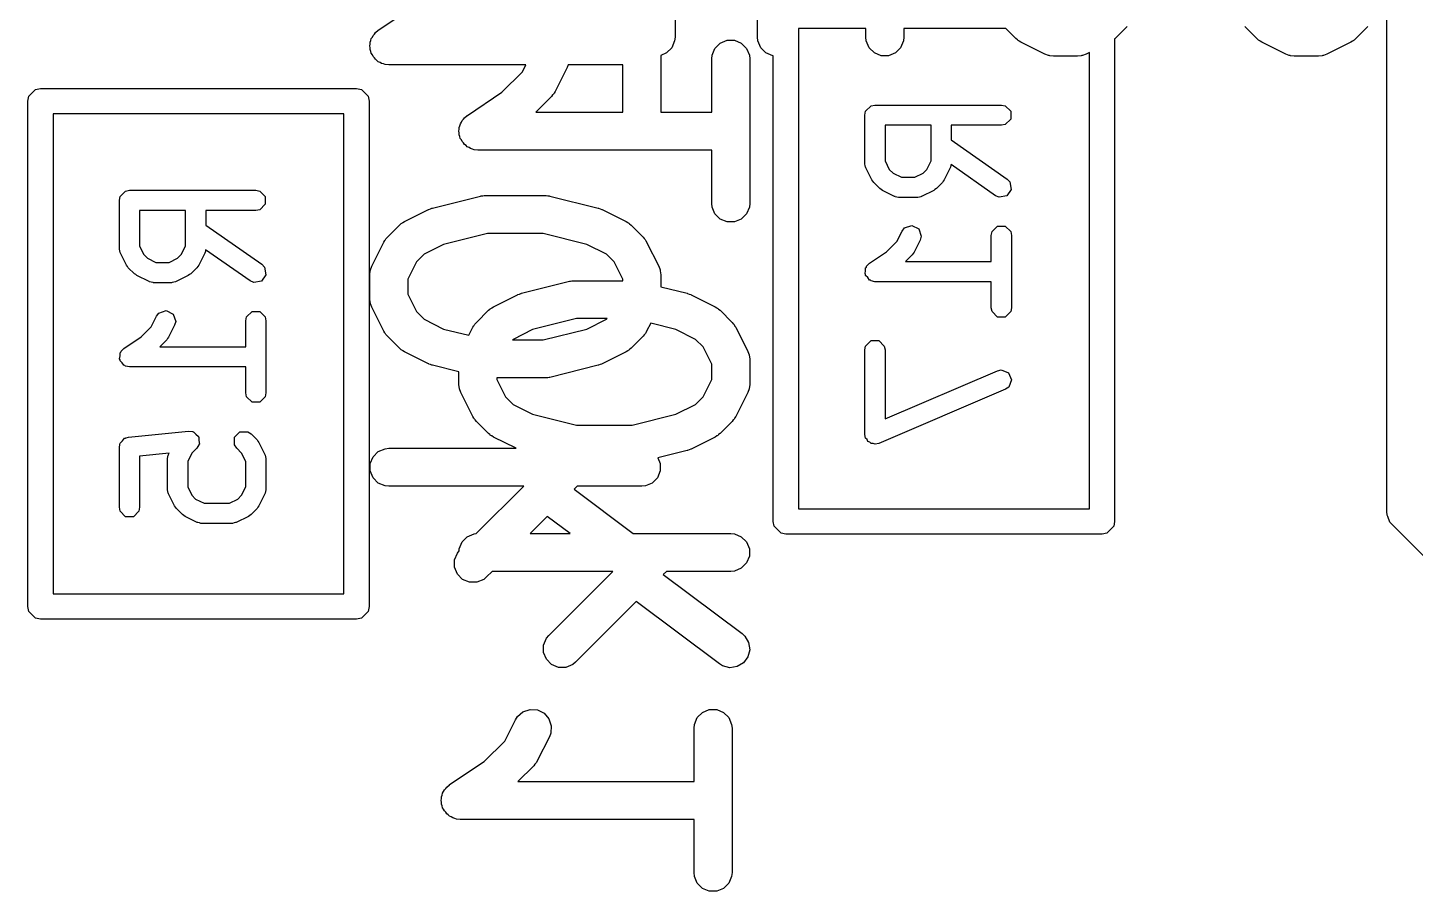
# Model space of a CAD drawing. Header units: inches. Extents: x -2.1 to 1.75, y 0.25 to 2.74.
# Drawn here: x -0.2126 to 0.0034, y 0.9455 to 1.08 of the extents above; entities that cross this region are included whole.
import ezdxf

# ---------------------------------------------------------------- set-up
doc = ezdxf.new("R2010")
doc.units = ezdxf.units.IN
doc.header["$MEASUREMENT"] = 0
doc.layers.add('BLACK', color=250, linetype='CONTINUOUS')

msp = doc.modelspace()

# ---------------------------------------------------------------- linework, layer by layer
at = {"layer": 'BLACK', "linetype": 'CONTINUOUS'}
for p, q in [((-0.11187, 1.11792), (-0.11187, 1.07855)), ((-0.09903, 1.07855), (-0.09903, 1.09917)), ((-0.15806, 1.07964), (-0.15268, 1.08323)), ((-0.00106, 1.00469), (-0.00106, 1.08343)), ((-0.04149, 1.08021), (-0.04337, 1.07834)), ((-0.0213, 1.07834), (-0.02317, 1.08021)), ((-0.004, 1.08021), (-0.00587, 1.07834)), ((-0.15932, 1.07776), (-0.15921, 1.07803)), ((-0.15921, 1.07803), (-0.15915, 1.07832)), ((-0.15915, 1.07832), (-0.15899, 1.07856)), ((-0.15899, 1.07856), (-0.15888, 1.07882)), ((-0.15888, 1.07882), (-0.15867, 1.07903)), ((-0.15867, 1.07903), (-0.15851, 1.07927)), ((-0.15851, 1.07927), (-0.15807, 1.07964)), ((-0.15807, 1.07964), (-0.15806, 1.07964)), ((-0.15806, 1.07964), (-0.15806, 1.07964)), ((-0.15806, 1.07964), (-0.15806, 1.07964)), ((-0.11193, 1.07797), (-0.11237, 1.07691)), ((-0.11187, 1.07855), (-0.11193, 1.07797)), ((-0.10484, 1.07762), (-0.10377, 1.07806)), ((-0.10377, 1.07806), (-0.10262, 1.07806)), ((-0.10262, 1.07806), (-0.10156, 1.07762)), ((-0.09897, 1.07797), (-0.09903, 1.07855)), ((-0.09853, 1.07691), (-0.09897, 1.07797)), ((-0.08215, 1.0799), (-0.09264, 1.0799)), ((-0.09264, 1.0799), (-0.09264, 1.0051)), ((-0.08215, 1.07855), (-0.08215, 1.0799)), ((-0.0821, 1.07797), (-0.08215, 1.07855)), ((-0.08166, 1.07691), (-0.0821, 1.07797)), ((-0.07631, 1.07797), (-0.07675, 1.07691)), ((-0.07625, 1.07855), (-0.07631, 1.07797)), ((-0.07625, 1.0799), (-0.07625, 1.07855)), ((-0.06036, 1.0799), (-0.07625, 1.0799)), ((-0.05879, 1.07834), (-0.06036, 1.0799)), ((-0.05857, 1.07815), (-0.05879, 1.07834)), ((-0.05851, 1.07809), (-0.05857, 1.07815)), ((-0.05843, 1.07804), (-0.05851, 1.07809)), ((-0.05834, 1.07797), (-0.05843, 1.07804)), ((-0.05827, 1.07794), (-0.05834, 1.07797)), ((-0.05802, 1.07778), (-0.05827, 1.07794)), ((-0.04337, 1.07834), (-0.04343, 1.07829)), ((-0.04343, 1.07829), (-0.04343, 1.00313)), ((-0.02107, 1.07815), (-0.0213, 1.07834)), ((-0.02102, 1.07809), (-0.02107, 1.07815)), ((-0.02093, 1.07804), (-0.02102, 1.07809)), ((-0.02085, 1.07797), (-0.02093, 1.07804)), ((-0.02078, 1.07794), (-0.02085, 1.07797)), ((-0.02053, 1.07778), (-0.02078, 1.07794)), ((-0.00639, 1.07794), (-0.00664, 1.07778)), ((-0.00632, 1.07797), (-0.00639, 1.07794)), ((-0.00624, 1.07804), (-0.00632, 1.07797)), ((-0.00615, 1.07809), (-0.00624, 1.07804)), ((-0.0061, 1.07815), (-0.00615, 1.07809)), ((-0.00587, 1.07834), (-0.0061, 1.07815)), ((-0.15938, 1.07719), (-0.15932, 1.07747)), ((-0.15932, 1.0769), (-0.15938, 1.07719)), ((-0.15932, 1.07747), (-0.15932, 1.07776)), ((-0.15932, 1.07661), (-0.15932, 1.0769)), ((-0.15921, 1.07634), (-0.15932, 1.07661)), ((-0.15915, 1.07606), (-0.15921, 1.07634)), ((-0.15899, 1.07581), (-0.15915, 1.07606)), ((-0.15888, 1.07554), (-0.15899, 1.07581)), ((-0.11318, 1.0761), (-0.1141, 1.07571)), ((-0.1141, 1.07571), (-0.1141, 1.06687)), ((-0.11237, 1.07691), (-0.11318, 1.0761)), ((-0.10615, 1.07516), (-0.10609, 1.07574)), ((-0.10609, 1.07574), (-0.10565, 1.0768)), ((-0.10565, 1.0768), (-0.10484, 1.07762)), ((-0.10156, 1.07762), (-0.10074, 1.0768)), ((-0.10074, 1.0768), (-0.1003, 1.07574)), ((-0.1003, 1.07574), (-0.10024, 1.07516)), ((-0.09771, 1.0761), (-0.09853, 1.07691)), ((-0.09665, 1.07565), (-0.09771, 1.0761)), ((-0.08084, 1.0761), (-0.08166, 1.07691)), ((-0.07978, 1.07565), (-0.08084, 1.0761)), ((-0.07756, 1.0761), (-0.07863, 1.07565)), ((-0.07675, 1.07691), (-0.07756, 1.0761)), ((-0.05428, 1.07591), (-0.05802, 1.07778)), ((-0.05373, 1.0757), (-0.05428, 1.07591)), ((-0.05363, 1.0757), (-0.05373, 1.0757)), ((-0.04843, 1.0757), (-0.04853, 1.0757)), ((-0.04788, 1.07591), (-0.04843, 1.0757)), ((-0.04736, 1.07617), (-0.04788, 1.07591)), ((-0.04736, 1.0051), (-0.04736, 1.07617)), ((-0.01678, 1.07591), (-0.02053, 1.07778)), ((-0.01624, 1.0757), (-0.01678, 1.07591)), ((-0.01613, 1.0757), (-0.01624, 1.0757)), ((-0.01093, 1.0757), (-0.01104, 1.0757)), ((-0.01039, 1.07591), (-0.01093, 1.0757)), ((-0.00664, 1.07778), (-0.01039, 1.07591)), ((-0.15868, 1.07534), (-0.15888, 1.07554)), ((-0.15851, 1.0751), (-0.15868, 1.07534)), ((-0.15827, 1.07493), (-0.15851, 1.0751)), ((-0.15806, 1.07473), (-0.15827, 1.07493)), ((-0.1578, 1.07462), (-0.15806, 1.07473)), ((-0.15756, 1.07446), (-0.1578, 1.07462)), ((-0.15727, 1.0744), (-0.15756, 1.07446)), ((-0.157, 1.07429), (-0.15727, 1.0744)), ((-0.15643, 1.07423), (-0.157, 1.07429)), ((-0.15642, 1.07423), (-0.15643, 1.07423)), ((-0.15643, 1.07423), (-0.15643, 1.07423)), ((-0.15643, 1.07423), (-0.15643, 1.07423)), ((-0.13509, 1.07423), (-0.15642, 1.07423)), ((-0.13562, 1.07316), (-0.13509, 1.07423)), ((-0.12868, 1.07384), (-0.13055, 1.07009)), ((-0.12853, 1.07423), (-0.12868, 1.07384)), ((-0.12001, 1.07423), (-0.12853, 1.07423)), ((-0.12001, 1.06687), (-0.12001, 1.07423)), ((-0.10615, 1.06687), (-0.10615, 1.07516)), ((-0.10024, 1.07516), (-0.10024, 1.05267)), ((-0.09657, 1.07565), (-0.09665, 1.07565)), ((-0.09657, 1.00313), (-0.09657, 1.07565)), ((-0.07863, 1.07565), (-0.07978, 1.07565)), ((-0.05353, 1.07565), (-0.05363, 1.0757)), ((-0.05295, 1.0756), (-0.05353, 1.07565)), ((-0.04921, 1.0756), (-0.05295, 1.0756)), ((-0.04863, 1.07565), (-0.04921, 1.0756)), ((-0.04853, 1.0757), (-0.04863, 1.07565)), ((-0.01604, 1.07565), (-0.01613, 1.0757)), ((-0.01546, 1.0756), (-0.01604, 1.07565)), ((-0.01171, 1.0756), (-0.01546, 1.0756)), ((-0.01113, 1.07565), (-0.01171, 1.0756)), ((-0.01104, 1.0757), (-0.01113, 1.07565)), ((-0.13882, 1.06996), (-0.13562, 1.07316)), ((-0.21264, 1.0686), (-0.21249, 1.06936)), ((-0.21249, 1.06936), (-0.21142, 1.07042)), ((-0.21142, 1.07042), (-0.21067, 1.07057)), ((-0.21067, 1.07057), (-0.16146, 1.07057)), ((-0.16146, 1.07057), (-0.1607, 1.07042)), ((-0.1607, 1.07042), (-0.15964, 1.06936)), ((-0.15964, 1.06936), (-0.15949, 1.0686)), ((-0.1442, 1.06637), (-0.13882, 1.06996)), ((-0.1311, 1.06933), (-0.13356, 1.06687)), ((-0.13092, 1.06955), (-0.1311, 1.06933)), ((-0.13086, 1.0696), (-0.13092, 1.06955)), ((-0.1308, 1.06969), (-0.13086, 1.0696)), ((-0.13074, 1.06977), (-0.1308, 1.06969)), ((-0.13071, 1.06985), (-0.13074, 1.06977)), ((-0.13055, 1.07009), (-0.13071, 1.06985)), ((-0.21264, 0.98986), (-0.21264, 1.0686)), ((-0.15949, 1.0686), (-0.15949, 0.98986)), ((-0.0822, 1.06701), (-0.08134, 1.06786)), ((-0.08134, 1.06786), (-0.08074, 1.06798)), ((-0.08074, 1.06798), (-0.06106, 1.06798)), ((-0.06106, 1.06798), (-0.06045, 1.06786)), ((-0.06045, 1.06786), (-0.0596, 1.06701)), ((-0.2087, 1.06663), (-0.2087, 0.99183)), ((-0.16343, 1.06663), (-0.2087, 1.06663)), ((-0.16343, 0.99183), (-0.16343, 1.06663)), ((-0.14535, 1.06476), (-0.14529, 1.06505)), ((-0.14529, 1.06505), (-0.14513, 1.06529)), ((-0.14513, 1.06529), (-0.14502, 1.06556)), ((-0.14502, 1.06556), (-0.14481, 1.06576)), ((-0.14481, 1.06576), (-0.14465, 1.06601)), ((-0.14465, 1.06601), (-0.14421, 1.06637)), ((-0.14421, 1.06637), (-0.14421, 1.06637)), ((-0.14421, 1.06637), (-0.14421, 1.06637)), ((-0.14421, 1.06637), (-0.1442, 1.06637)), ((-0.13356, 1.06687), (-0.12001, 1.06687)), ((-0.1141, 1.06687), (-0.10615, 1.06687)), ((-0.08232, 1.0664), (-0.0822, 1.06701)), ((-0.08232, 1.0589), (-0.08232, 1.0664)), ((-0.06045, 1.06495), (-0.06106, 1.06483)), ((-0.0596, 1.0658), (-0.06045, 1.06495)), ((-0.0596, 1.06701), (-0.0596, 1.0658)), ((-0.14552, 1.06392), (-0.14546, 1.0642)), ((-0.14546, 1.06363), (-0.14552, 1.06392)), ((-0.14546, 1.06449), (-0.14535, 1.06476)), ((-0.14546, 1.0642), (-0.14546, 1.06449)), ((-0.14546, 1.06334), (-0.14546, 1.06363)), ((-0.14535, 1.06307), (-0.14546, 1.06334)), ((-0.1453, 1.06279), (-0.14535, 1.06307)), ((-0.14513, 1.06255), (-0.1453, 1.06279)), ((-0.07201, 1.06483), (-0.07917, 1.06483)), ((-0.07917, 1.06483), (-0.07917, 1.05928)), ((-0.07201, 1.05928), (-0.07201, 1.06483)), ((-0.06106, 1.06483), (-0.06886, 1.06483)), ((-0.06886, 1.06483), (-0.06886, 1.06254)), ((-0.14502, 1.06228), (-0.14513, 1.06255)), ((-0.14482, 1.06207), (-0.14502, 1.06228)), ((-0.14466, 1.06183), (-0.14482, 1.06207)), ((-0.14441, 1.06167), (-0.14466, 1.06183)), ((-0.14421, 1.06146), (-0.14441, 1.06167)), ((-0.14394, 1.06135), (-0.14421, 1.06146)), ((-0.1437, 1.06119), (-0.14394, 1.06135)), ((-0.14341, 1.06113), (-0.1437, 1.06119)), ((-0.14314, 1.06102), (-0.14341, 1.06113)), ((-0.14257, 1.06096), (-0.14314, 1.06102)), ((-0.10615, 1.06096), (-0.14257, 1.06096)), ((-0.14257, 1.06096), (-0.14257, 1.06096)), ((-0.14257, 1.06096), (-0.14257, 1.06096)), ((-0.14257, 1.06096), (-0.14257, 1.06096)), ((-0.10615, 1.05267), (-0.10615, 1.06096)), ((-0.06886, 1.06254), (-0.06015, 1.05644)), ((-0.0823, 1.05883), (-0.08232, 1.0589)), ((-0.08231, 1.05879), (-0.0823, 1.05883)), ((-0.08225, 1.05855), (-0.08231, 1.05879)), ((-0.0822, 1.0583), (-0.08225, 1.05855)), ((-0.07917, 1.05928), (-0.07851, 1.05796)), ((-0.07266, 1.05796), (-0.07201, 1.05928)), ((-0.06893, 1.05855), (-0.06898, 1.0583)), ((-0.06888, 1.05871), (-0.06893, 1.05855)), ((-0.06196, 1.05386), (-0.06888, 1.05871)), ((-0.08217, 1.05828), (-0.0822, 1.0583)), ((-0.08215, 1.0582), (-0.08217, 1.05828)), ((-0.08121, 1.05633), (-0.08215, 1.0582)), ((-0.08106, 1.05613), (-0.08121, 1.05633)), ((-0.07851, 1.05796), (-0.07793, 1.05739)), ((-0.07793, 1.05739), (-0.07662, 1.05673)), ((-0.07662, 1.05673), (-0.07455, 1.05673)), ((-0.07455, 1.05673), (-0.07324, 1.05739)), ((-0.07324, 1.05739), (-0.07266, 1.05796)), ((-0.06996, 1.05633), (-0.07011, 1.05613)), ((-0.06902, 1.0582), (-0.06996, 1.05633)), ((-0.069, 1.05828), (-0.06902, 1.0582)), ((-0.06898, 1.0583), (-0.069, 1.05828)), ((-0.06015, 1.05644), (-0.05973, 1.056)), ((-0.19826, 1.05374), (-0.19741, 1.05459)), ((-0.19741, 1.05459), (-0.19681, 1.05471)), ((-0.19681, 1.05471), (-0.17712, 1.05471)), ((-0.17712, 1.05471), (-0.17652, 1.05459)), ((-0.17652, 1.05459), (-0.17567, 1.05374)), ((-0.08092, 1.05592), (-0.08106, 1.05613)), ((-0.07998, 1.05498), (-0.08092, 1.05592)), ((-0.07977, 1.05484), (-0.07998, 1.05498)), ((-0.07957, 1.05468), (-0.07977, 1.05484)), ((-0.0777, 1.05375), (-0.07957, 1.05468)), ((-0.0716, 1.05468), (-0.07348, 1.05375)), ((-0.0714, 1.05484), (-0.0716, 1.05468)), ((-0.07119, 1.05498), (-0.0714, 1.05484)), ((-0.07025, 1.05592), (-0.07119, 1.05498)), ((-0.07011, 1.05613), (-0.07025, 1.05592)), ((-0.05952, 1.05481), (-0.06021, 1.05383)), ((-0.05973, 1.056), (-0.05952, 1.05481)), ((-0.19838, 1.05314), (-0.19826, 1.05374)), ((-0.19838, 1.04564), (-0.19838, 1.05314)), ((-0.17567, 1.05253), (-0.17652, 1.05168)), ((-0.17567, 1.05374), (-0.17567, 1.05253)), ((-0.14964, 1.05193), (-0.14214, 1.0538)), ((-0.14214, 1.0538), (-0.14204, 1.05382)), ((-0.14204, 1.05382), (-0.142, 1.05383)), ((-0.142, 1.05383), (-0.14179, 1.05385)), ((-0.14179, 1.05385), (-0.14157, 1.05389)), ((-0.14157, 1.05389), (-0.14153, 1.05388)), ((-0.14153, 1.05388), (-0.14143, 1.05389)), ((-0.14143, 1.05389), (-0.13205, 1.05389)), ((-0.13205, 1.05389), (-0.13195, 1.05388)), ((-0.13195, 1.05388), (-0.13191, 1.05389)), ((-0.13191, 1.05389), (-0.13169, 1.05385)), ((-0.13169, 1.05385), (-0.13148, 1.05383)), ((-0.13148, 1.05383), (-0.13144, 1.05382)), ((-0.13144, 1.05382), (-0.13134, 1.0538)), ((-0.13134, 1.0538), (-0.12384, 1.05193)), ((-0.10609, 1.05209), (-0.10615, 1.05267)), ((-0.10565, 1.05103), (-0.10609, 1.05209)), ((-0.1003, 1.05209), (-0.10074, 1.05103)), ((-0.10024, 1.05267), (-0.1003, 1.05209)), ((-0.07762, 1.05373), (-0.0777, 1.05375)), ((-0.0776, 1.0537), (-0.07762, 1.05373)), ((-0.07735, 1.05365), (-0.0776, 1.0537)), ((-0.0771, 1.05358), (-0.07735, 1.05365)), ((-0.07707, 1.0536), (-0.0771, 1.05358)), ((-0.07699, 1.05358), (-0.07707, 1.0536)), ((-0.07418, 1.05358), (-0.07699, 1.05358)), ((-0.0741, 1.0536), (-0.07418, 1.05358)), ((-0.07407, 1.05358), (-0.0741, 1.0536)), ((-0.07383, 1.05365), (-0.07407, 1.05358)), ((-0.07358, 1.0537), (-0.07383, 1.05365)), ((-0.07355, 1.05373), (-0.07358, 1.0537)), ((-0.07348, 1.05375), (-0.07355, 1.05373)), ((-0.0614, 1.05362), (-0.06196, 1.05386)), ((-0.06021, 1.05383), (-0.0614, 1.05362)), ((-0.18807, 1.05156), (-0.19523, 1.05156)), ((-0.19523, 1.05156), (-0.19523, 1.04601)), ((-0.18807, 1.04601), (-0.18807, 1.05156)), ((-0.17712, 1.05156), (-0.18492, 1.05156)), ((-0.18492, 1.05156), (-0.18492, 1.04927)), ((-0.17652, 1.05168), (-0.17712, 1.05156)), ((-0.15424, 1.04967), (-0.154, 1.04983)), ((-0.154, 1.04983), (-0.15025, 1.0517)), ((-0.15025, 1.0517), (-0.1502, 1.05172)), ((-0.1502, 1.05172), (-0.15019, 1.05173)), ((-0.15019, 1.05173), (-0.14995, 1.05182)), ((-0.14995, 1.05182), (-0.14971, 1.05191)), ((-0.14971, 1.05191), (-0.14968, 1.05191)), ((-0.14968, 1.05191), (-0.14964, 1.05193)), ((-0.12384, 1.05193), (-0.12379, 1.05191)), ((-0.12379, 1.05191), (-0.12377, 1.05191)), ((-0.12377, 1.05191), (-0.12353, 1.05182)), ((-0.12353, 1.05182), (-0.12329, 1.05173)), ((-0.12329, 1.05173), (-0.12328, 1.05172)), ((-0.12328, 1.05172), (-0.12323, 1.0517)), ((-0.12323, 1.0517), (-0.11948, 1.04983)), ((-0.11948, 1.04983), (-0.11924, 1.04967)), ((-0.10484, 1.05021), (-0.10565, 1.05103)), ((-0.10377, 1.04977), (-0.10484, 1.05021)), ((-0.10156, 1.05021), (-0.10262, 1.04977)), ((-0.10074, 1.05103), (-0.10156, 1.05021)), ((-0.18492, 1.04927), (-0.17622, 1.04318)), ((-0.15664, 1.0474), (-0.15476, 1.04927)), ((-0.15476, 1.04927), (-0.15454, 1.04946)), ((-0.15454, 1.04946), (-0.15449, 1.04952)), ((-0.15449, 1.04952), (-0.1544, 1.04958)), ((-0.1544, 1.04958), (-0.15432, 1.04964)), ((-0.15432, 1.04964), (-0.15424, 1.04967)), ((-0.14106, 1.04798), (-0.14789, 1.04628)), ((-0.13242, 1.04798), (-0.14106, 1.04798)), ((-0.12558, 1.04628), (-0.13242, 1.04798)), ((-0.11924, 1.04967), (-0.11916, 1.04964)), ((-0.11916, 1.04964), (-0.11908, 1.04958)), ((-0.11908, 1.04958), (-0.11899, 1.04952)), ((-0.11899, 1.04952), (-0.11894, 1.04946)), ((-0.11894, 1.04946), (-0.11872, 1.04927)), ((-0.11872, 1.04927), (-0.11684, 1.0474)), ((-0.10262, 1.04977), (-0.10377, 1.04977)), ((-0.07735, 1.04671), (-0.07653, 1.04836)), ((-0.07653, 1.04836), (-0.07615, 1.04885)), ((-0.07615, 1.04885), (-0.07501, 1.04923)), ((-0.07501, 1.04923), (-0.07393, 1.04869)), ((-0.07393, 1.04869), (-0.07355, 1.04754)), ((-0.06263, 1.04766), (-0.06251, 1.04826)), ((-0.06263, 1.04361), (-0.06263, 1.04766)), ((-0.06251, 1.04826), (-0.06166, 1.04911)), ((-0.06166, 1.04911), (-0.06045, 1.04911)), ((-0.06045, 1.04911), (-0.0596, 1.04826)), ((-0.0596, 1.04826), (-0.05948, 1.04766)), ((-0.05948, 1.04766), (-0.05948, 1.03641)), ((-0.19836, 1.04556), (-0.19838, 1.04564)), ((-0.19838, 1.04552), (-0.19836, 1.04556)), ((-0.19831, 1.04528), (-0.19838, 1.04552)), ((-0.19523, 1.04601), (-0.19457, 1.04469)), ((-0.18873, 1.04469), (-0.18807, 1.04601)), ((-0.15907, 1.04288), (-0.15719, 1.04663)), ((-0.15719, 1.04663), (-0.15703, 1.04688)), ((-0.15703, 1.04688), (-0.157, 1.04695)), ((-0.157, 1.04695), (-0.15694, 1.04703)), ((-0.15694, 1.04703), (-0.15688, 1.04712)), ((-0.15688, 1.04712), (-0.15682, 1.04717)), ((-0.15682, 1.04717), (-0.15664, 1.0474)), ((-0.14789, 1.04628), (-0.15093, 1.04476)), ((-0.12255, 1.04476), (-0.12558, 1.04628)), ((-0.11684, 1.0474), (-0.11666, 1.04717)), ((-0.11666, 1.04717), (-0.1166, 1.04712)), ((-0.1166, 1.04712), (-0.11654, 1.04703)), ((-0.11654, 1.04703), (-0.11647, 1.04695)), ((-0.11647, 1.04695), (-0.11644, 1.04688)), ((-0.11644, 1.04688), (-0.11629, 1.04663)), ((-0.11629, 1.04663), (-0.11441, 1.04288)), ((-0.07893, 1.04513), (-0.07735, 1.04671)), ((-0.07371, 1.04695), (-0.07465, 1.04508)), ((-0.07355, 1.04754), (-0.07371, 1.04695)), ((-0.19826, 1.04503), (-0.19831, 1.04528)), ((-0.19823, 1.04501), (-0.19826, 1.04503)), ((-0.19821, 1.04493), (-0.19823, 1.04501)), ((-0.19728, 1.04306), (-0.19821, 1.04493)), ((-0.19457, 1.04469), (-0.194, 1.04412)), ((-0.194, 1.04412), (-0.19268, 1.04346)), ((-0.19268, 1.04346), (-0.19062, 1.04346)), ((-0.19062, 1.04346), (-0.1893, 1.04412)), ((-0.1893, 1.04412), (-0.18873, 1.04469)), ((-0.18509, 1.04493), (-0.18602, 1.04306)), ((-0.18506, 1.04501), (-0.18509, 1.04493)), ((-0.18504, 1.04503), (-0.18506, 1.04501)), ((-0.18499, 1.04528), (-0.18504, 1.04503)), ((-0.18495, 1.04544), (-0.18499, 1.04528)), ((-0.17802, 1.0406), (-0.18495, 1.04544)), ((-0.15212, 1.04356), (-0.15347, 1.04087)), ((-0.15093, 1.04476), (-0.15212, 1.04356)), ((-0.12136, 1.04356), (-0.12255, 1.04476)), ((-0.12001, 1.04087), (-0.12136, 1.04356)), ((-0.08205, 1.04291), (-0.08162, 1.04334)), ((-0.08162, 1.04334), (-0.07893, 1.04513)), ((-0.07494, 1.04467), (-0.076, 1.04361)), ((-0.076, 1.04361), (-0.06263, 1.04361)), ((-0.0748, 1.04488), (-0.07494, 1.04467)), ((-0.07465, 1.04508), (-0.0748, 1.04488)), ((-0.19712, 1.04286), (-0.19728, 1.04306)), ((-0.19698, 1.04265), (-0.19712, 1.04286)), ((-0.19604, 1.04171), (-0.19698, 1.04265)), ((-0.19583, 1.04157), (-0.19604, 1.04171)), ((-0.19563, 1.04142), (-0.19583, 1.04157)), ((-0.19376, 1.04048), (-0.19563, 1.04142)), ((-0.18766, 1.04142), (-0.18954, 1.04048)), ((-0.18747, 1.04157), (-0.18766, 1.04142)), ((-0.18726, 1.04171), (-0.18747, 1.04157)), ((-0.18632, 1.04265), (-0.18726, 1.04171)), ((-0.18618, 1.04286), (-0.18632, 1.04265)), ((-0.18602, 1.04306), (-0.18618, 1.04286)), ((-0.17558, 1.04155), (-0.17627, 1.04056)), ((-0.17622, 1.04318), (-0.17579, 1.04273)), ((-0.17579, 1.04273), (-0.17558, 1.04155)), ((-0.15938, 1.04156), (-0.15932, 1.04214)), ((-0.15938, 1.03781), (-0.15938, 1.04156)), ((-0.15932, 1.04214), (-0.15928, 1.04224)), ((-0.15928, 1.04224), (-0.15927, 1.04234)), ((-0.15927, 1.04234), (-0.15907, 1.04288)), ((-0.11441, 1.04288), (-0.11421, 1.04234)), ((-0.11421, 1.04234), (-0.1142, 1.04224)), ((-0.1142, 1.04224), (-0.11416, 1.04214)), ((-0.11416, 1.04214), (-0.1141, 1.04156)), ((-0.1141, 1.04156), (-0.1141, 1.03969)), ((-0.08229, 1.04173), (-0.0822, 1.04218)), ((-0.0822, 1.04159), (-0.08229, 1.04173)), ((-0.0822, 1.04263), (-0.08208, 1.04275)), ((-0.0822, 1.04218), (-0.0822, 1.04263)), ((-0.0822, 1.04143), (-0.0822, 1.04159)), ((-0.08187, 1.0411), (-0.0822, 1.04143)), ((-0.08208, 1.04275), (-0.08205, 1.04291)), ((-0.19368, 1.04046), (-0.19376, 1.04048)), ((-0.19366, 1.04043), (-0.19368, 1.04046)), ((-0.19341, 1.04038), (-0.19366, 1.04043)), ((-0.19317, 1.04032), (-0.19341, 1.04038)), ((-0.19313, 1.04033), (-0.19317, 1.04032)), ((-0.19306, 1.04031), (-0.19313, 1.04033)), ((-0.19024, 1.04031), (-0.19306, 1.04031)), ((-0.19017, 1.04033), (-0.19024, 1.04031)), ((-0.19013, 1.04032), (-0.19017, 1.04033)), ((-0.18989, 1.04038), (-0.19013, 1.04032)), ((-0.18964, 1.04043), (-0.18989, 1.04038)), ((-0.18962, 1.04046), (-0.18964, 1.04043)), ((-0.18954, 1.04048), (-0.18962, 1.04046)), ((-0.17746, 1.04035), (-0.17802, 1.0406)), ((-0.17627, 1.04056), (-0.17746, 1.04035)), ((-0.15347, 1.04087), (-0.15347, 1.03851)), ((-0.13578, 1.03866), (-0.12828, 1.04053)), ((-0.12828, 1.04053), (-0.12818, 1.04055)), ((-0.12818, 1.04055), (-0.12814, 1.04056)), ((-0.12814, 1.04056), (-0.12793, 1.04059)), ((-0.12793, 1.04059), (-0.12771, 1.04062)), ((-0.12771, 1.04062), (-0.12767, 1.04061)), ((-0.12767, 1.04061), (-0.12757, 1.04062)), ((-0.12757, 1.04062), (-0.12001, 1.04062)), ((-0.12001, 1.04062), (-0.12001, 1.04087)), ((-0.1141, 1.03969), (-0.10998, 1.03866)), ((-0.08162, 1.04072), (-0.08187, 1.0411)), ((-0.08146, 1.04069), (-0.08162, 1.04072)), ((-0.08134, 1.04058), (-0.08146, 1.04069)), ((-0.08074, 1.04046), (-0.08134, 1.04058)), ((-0.06263, 1.04046), (-0.08074, 1.04046)), ((-0.06263, 1.03641), (-0.06263, 1.04046)), ((-0.15932, 1.03724), (-0.15938, 1.03781)), ((-0.15928, 1.03714), (-0.15932, 1.03724)), ((-0.15927, 1.03703), (-0.15928, 1.03714)), ((-0.15907, 1.03649), (-0.15927, 1.03703)), ((-0.15347, 1.03851), (-0.15212, 1.03581)), ((-0.14014, 1.03656), (-0.13639, 1.03843)), ((-0.13639, 1.03843), (-0.13635, 1.03845)), ((-0.13635, 1.03845), (-0.13633, 1.03846)), ((-0.13633, 1.03846), (-0.13609, 1.03855)), ((-0.13609, 1.03855), (-0.13585, 1.03864)), ((-0.13585, 1.03864), (-0.13583, 1.03864)), ((-0.13583, 1.03864), (-0.13578, 1.03866)), ((-0.10998, 1.03866), (-0.10994, 1.03864)), ((-0.10994, 1.03864), (-0.10992, 1.03864)), ((-0.10992, 1.03864), (-0.10968, 1.03855)), ((-0.10968, 1.03855), (-0.10943, 1.03846)), ((-0.10943, 1.03846), (-0.10942, 1.03845)), ((-0.10942, 1.03845), (-0.10937, 1.03843)), ((-0.10937, 1.03843), (-0.10563, 1.03656)), ((-0.19341, 1.03345), (-0.19259, 1.03509)), ((-0.19259, 1.03509), (-0.19221, 1.03558)), ((-0.19221, 1.03558), (-0.19107, 1.03596)), ((-0.19107, 1.03596), (-0.18999, 1.03542)), ((-0.18999, 1.03542), (-0.18961, 1.03428)), ((-0.17869, 1.03439), (-0.17858, 1.03499)), ((-0.17858, 1.03499), (-0.17772, 1.03584)), ((-0.17772, 1.03584), (-0.17652, 1.03584)), ((-0.17652, 1.03584), (-0.17567, 1.03499)), ((-0.17567, 1.03499), (-0.17555, 1.03439)), ((-0.15719, 1.03274), (-0.15907, 1.03649)), ((-0.15212, 1.03581), (-0.15093, 1.03462)), ((-0.14278, 1.03413), (-0.1409, 1.03601)), ((-0.1409, 1.03601), (-0.14068, 1.03619)), ((-0.14068, 1.03619), (-0.14063, 1.03625)), ((-0.14063, 1.03625), (-0.14054, 1.03631)), ((-0.14054, 1.03631), (-0.14046, 1.03637)), ((-0.14046, 1.03637), (-0.14039, 1.0364)), ((-0.14039, 1.0364), (-0.14014, 1.03656)), ((-0.1272, 1.03472), (-0.13404, 1.03301)), ((-0.12245, 1.03472), (-0.1272, 1.03472)), ((-0.12255, 1.03462), (-0.12245, 1.03472)), ((-0.10563, 1.03656), (-0.10538, 1.0364)), ((-0.10538, 1.0364), (-0.10531, 1.03637)), ((-0.10531, 1.03637), (-0.10522, 1.03631)), ((-0.10522, 1.03631), (-0.10514, 1.03625)), ((-0.10514, 1.03625), (-0.10508, 1.03619)), ((-0.10508, 1.03619), (-0.10486, 1.03601)), ((-0.10486, 1.03601), (-0.10298, 1.03413)), ((-0.06251, 1.0358), (-0.06263, 1.03641)), ((-0.06166, 1.03495), (-0.06251, 1.0358)), ((-0.06045, 1.03495), (-0.06166, 1.03495)), ((-0.0596, 1.0358), (-0.06045, 1.03495)), ((-0.05948, 1.03641), (-0.0596, 1.0358)), ((-0.195, 1.03186), (-0.19341, 1.03345)), ((-0.18977, 1.03368), (-0.19071, 1.03181)), ((-0.18961, 1.03428), (-0.18977, 1.03368)), ((-0.17869, 1.03034), (-0.17869, 1.03439)), ((-0.17555, 1.03439), (-0.17555, 1.02314)), ((-0.15703, 1.0325), (-0.15719, 1.03274)), ((-0.15093, 1.03462), (-0.14789, 1.0331)), ((-0.14789, 1.0331), (-0.14396, 1.03212)), ((-0.14396, 1.03212), (-0.14333, 1.03336)), ((-0.14333, 1.03336), (-0.14318, 1.03361)), ((-0.14318, 1.03361), (-0.14315, 1.03368)), ((-0.14315, 1.03368), (-0.14308, 1.03377)), ((-0.14308, 1.03377), (-0.14302, 1.03385)), ((-0.14302, 1.03385), (-0.14297, 1.03391)), ((-0.14297, 1.03391), (-0.14278, 1.03413)), ((-0.13404, 1.03301), (-0.13707, 1.03149)), ((-0.13242, 1.03139), (-0.12558, 1.0331)), ((-0.12558, 1.0331), (-0.12255, 1.03462)), ((-0.11629, 1.03274), (-0.11644, 1.0325)), ((-0.11566, 1.03399), (-0.11629, 1.03274)), ((-0.11173, 1.03301), (-0.11566, 1.03399)), ((-0.10869, 1.03149), (-0.11173, 1.03301)), ((-0.10298, 1.03413), (-0.1028, 1.03391)), ((-0.1028, 1.03391), (-0.10274, 1.03385)), ((-0.10274, 1.03385), (-0.10268, 1.03377)), ((-0.10268, 1.03377), (-0.10262, 1.03368)), ((-0.10262, 1.03368), (-0.10259, 1.03361)), ((-0.10259, 1.03361), (-0.10243, 1.03336)), ((-0.10243, 1.03336), (-0.10056, 1.02962)), ((-0.19768, 1.03007), (-0.195, 1.03186)), ((-0.191, 1.0314), (-0.19207, 1.03034)), ((-0.19086, 1.03161), (-0.191, 1.0314)), ((-0.19071, 1.03181), (-0.19086, 1.03161)), ((-0.157, 1.03242), (-0.15703, 1.0325)), ((-0.15694, 1.03234), (-0.157, 1.03242)), ((-0.15688, 1.03225), (-0.15694, 1.03234)), ((-0.15682, 1.0322), (-0.15688, 1.03225)), ((-0.15664, 1.03198), (-0.15682, 1.0322)), ((-0.15476, 1.0301), (-0.15664, 1.03198)), ((-0.13707, 1.03149), (-0.13717, 1.03139)), ((-0.13717, 1.03139), (-0.13242, 1.03139)), ((-0.11684, 1.03198), (-0.11872, 1.0301)), ((-0.11666, 1.0322), (-0.11684, 1.03198)), ((-0.1166, 1.03225), (-0.11666, 1.0322)), ((-0.11654, 1.03234), (-0.1166, 1.03225)), ((-0.11647, 1.03242), (-0.11654, 1.03234)), ((-0.11644, 1.0325), (-0.11647, 1.03242)), ((-0.1075, 1.0303), (-0.10869, 1.03149)), ((-0.08232, 1.02985), (-0.0822, 1.03045)), ((-0.0822, 1.03045), (-0.08134, 1.0313)), ((-0.08134, 1.0313), (-0.08014, 1.0313)), ((-0.08014, 1.0313), (-0.07929, 1.03045)), ((-0.07929, 1.03045), (-0.07917, 1.02985)), ((-0.19835, 1.02846), (-0.19826, 1.02891)), ((-0.19826, 1.02832), (-0.19835, 1.02846)), ((-0.19826, 1.02937), (-0.19815, 1.02948)), ((-0.19826, 1.02891), (-0.19826, 1.02937)), ((-0.19826, 1.02816), (-0.19826, 1.02832)), ((-0.19815, 1.02948), (-0.19811, 1.02964)), ((-0.19811, 1.02964), (-0.19768, 1.03007)), ((-0.19207, 1.03034), (-0.17869, 1.03034)), ((-0.15454, 1.02992), (-0.15476, 1.0301)), ((-0.15449, 1.02986), (-0.15454, 1.02992)), ((-0.1544, 1.0298), (-0.15449, 1.02986)), ((-0.15432, 1.02973), (-0.1544, 1.0298)), ((-0.15424, 1.0297), (-0.15432, 1.02973)), ((-0.154, 1.02955), (-0.15424, 1.0297)), ((-0.15025, 1.02767), (-0.154, 1.02955)), ((-0.11948, 1.02955), (-0.12323, 1.02767)), ((-0.11924, 1.0297), (-0.11948, 1.02955)), ((-0.11916, 1.02973), (-0.11924, 1.0297)), ((-0.11908, 1.0298), (-0.11916, 1.02973)), ((-0.11899, 1.02986), (-0.11908, 1.0298)), ((-0.11894, 1.02992), (-0.11899, 1.02986)), ((-0.11872, 1.0301), (-0.11894, 1.02992)), ((-0.10615, 1.0276), (-0.1075, 1.0303)), ((-0.10056, 1.02962), (-0.10035, 1.02907)), ((-0.10035, 1.02907), (-0.10034, 1.02897)), ((-0.10034, 1.02897), (-0.1003, 1.02887)), ((-0.1003, 1.02887), (-0.10024, 1.02829)), ((-0.10024, 1.02829), (-0.10024, 1.02455)), ((-0.08232, 1.01672), (-0.08232, 1.02985)), ((-0.07917, 1.02985), (-0.07917, 1.01911)), ((-0.19794, 1.02784), (-0.19826, 1.02816)), ((-0.19768, 1.02746), (-0.19794, 1.02784)), ((-0.19752, 1.02742), (-0.19768, 1.02746)), ((-0.19741, 1.02731), (-0.19752, 1.02742)), ((-0.19681, 1.02719), (-0.19741, 1.02731)), ((-0.17869, 1.02719), (-0.19681, 1.02719)), ((-0.17869, 1.02314), (-0.17869, 1.02719)), ((-0.1502, 1.02766), (-0.15025, 1.02767)), ((-0.15019, 1.02764), (-0.1502, 1.02766)), ((-0.14995, 1.02756), (-0.15019, 1.02764)), ((-0.14971, 1.02747), (-0.14995, 1.02756)), ((-0.14968, 1.02746), (-0.14971, 1.02747)), ((-0.14964, 1.02745), (-0.14968, 1.02746)), ((-0.14552, 1.02642), (-0.14964, 1.02745)), ((-0.14552, 1.02455), (-0.14552, 1.02642)), ((-0.12384, 1.02745), (-0.13134, 1.02557)), ((-0.12379, 1.02746), (-0.12384, 1.02745)), ((-0.12377, 1.02747), (-0.12379, 1.02746)), ((-0.12353, 1.02756), (-0.12377, 1.02747)), ((-0.12329, 1.02764), (-0.12353, 1.02756)), ((-0.12328, 1.02766), (-0.12329, 1.02764)), ((-0.12323, 1.02767), (-0.12328, 1.02766)), ((-0.10615, 1.02524), (-0.10615, 1.0276)), ((-0.07917, 1.01911), (-0.06168, 1.02661)), ((-0.06168, 1.02661), (-0.06108, 1.02673)), ((-0.06108, 1.02673), (-0.05996, 1.02629)), ((-0.05996, 1.02629), (-0.05948, 1.02518)), ((-0.14546, 1.02397), (-0.14552, 1.02455)), ((-0.14542, 1.02387), (-0.14546, 1.02397)), ((-0.14541, 1.02377), (-0.14542, 1.02387)), ((-0.13205, 1.02549), (-0.13961, 1.02549)), ((-0.13961, 1.02549), (-0.13961, 1.02524)), ((-0.13961, 1.02524), (-0.13826, 1.02254)), ((-0.13195, 1.0255), (-0.13205, 1.02549)), ((-0.13191, 1.02549), (-0.13195, 1.0255)), ((-0.13169, 1.02552), (-0.13191, 1.02549)), ((-0.13148, 1.02554), (-0.13169, 1.02552)), ((-0.13144, 1.02556), (-0.13148, 1.02554)), ((-0.13134, 1.02557), (-0.13144, 1.02556)), ((-0.1075, 1.02254), (-0.10615, 1.02524)), ((-0.10034, 1.02387), (-0.10035, 1.02377)), ((-0.1003, 1.02397), (-0.10034, 1.02387)), ((-0.10024, 1.02455), (-0.1003, 1.02397)), ((-0.05993, 1.02406), (-0.06044, 1.02371)), ((-0.05948, 1.02518), (-0.05993, 1.02406)), ((-0.17858, 1.02254), (-0.17869, 1.02314)), ((-0.17772, 1.02168), (-0.17858, 1.02254)), ((-0.17567, 1.02254), (-0.17652, 1.02168)), ((-0.17555, 1.02314), (-0.17567, 1.02254)), ((-0.14521, 1.02322), (-0.14541, 1.02377)), ((-0.14333, 1.01948), (-0.14521, 1.02322)), ((-0.13826, 1.02254), (-0.13707, 1.02135)), ((-0.10869, 1.02135), (-0.1075, 1.02254)), ((-0.10056, 1.02322), (-0.10243, 1.01948)), ((-0.10035, 1.02377), (-0.10056, 1.02322)), ((-0.06044, 1.02371), (-0.08012, 1.01527)), ((-0.17652, 1.02168), (-0.17772, 1.02168)), ((-0.13707, 1.02135), (-0.13404, 1.01983)), ((-0.13404, 1.01983), (-0.1272, 1.01812)), ((-0.11856, 1.01812), (-0.11173, 1.01983)), ((-0.11173, 1.01983), (-0.10869, 1.02135)), ((-0.14318, 1.01923), (-0.14333, 1.01948)), ((-0.14315, 1.01916), (-0.14318, 1.01923)), ((-0.14308, 1.01907), (-0.14315, 1.01916)), ((-0.14302, 1.01899), (-0.14308, 1.01907)), ((-0.14297, 1.01893), (-0.14302, 1.01899)), ((-0.14278, 1.01871), (-0.14297, 1.01893)), ((-0.1409, 1.01683), (-0.14278, 1.01871)), ((-0.1272, 1.01812), (-0.11856, 1.01812)), ((-0.10298, 1.01871), (-0.10486, 1.01683)), ((-0.1028, 1.01893), (-0.10298, 1.01871)), ((-0.10274, 1.01899), (-0.1028, 1.01893)), ((-0.10268, 1.01907), (-0.10274, 1.01899)), ((-0.10262, 1.01916), (-0.10268, 1.01907)), ((-0.10259, 1.01923), (-0.10262, 1.01916)), ((-0.10243, 1.01948), (-0.10259, 1.01923)), ((-0.19828, 1.0152), (-0.19826, 1.01531)), ((-0.19826, 1.01531), (-0.19789, 1.01568)), ((-0.19789, 1.01568), (-0.19755, 1.01609)), ((-0.19755, 1.01609), (-0.19744, 1.01612)), ((-0.19744, 1.01612), (-0.19741, 1.01616)), ((-0.19741, 1.01616), (-0.19733, 1.01616)), ((-0.19733, 1.01616), (-0.19696, 1.01627)), ((-0.19696, 1.01627), (-0.18759, 1.01721)), ((-0.18759, 1.01721), (-0.18698, 1.01715)), ((-0.18698, 1.01715), (-0.18691, 1.0171)), ((-0.18691, 1.0171), (-0.18683, 1.0171)), ((-0.18683, 1.0171), (-0.18645, 1.01672)), ((-0.18645, 1.01672), (-0.18604, 1.01638)), ((-0.18604, 1.01638), (-0.18604, 1.0163)), ((-0.18604, 1.0163), (-0.18598, 1.01624)), ((-0.18598, 1.01624), (-0.18598, 1.01571)), ((-0.18598, 1.01571), (-0.18592, 1.01519)), ((-0.18045, 1.01624), (-0.1796, 1.0171)), ((-0.18045, 1.01504), (-0.18045, 1.01624)), ((-0.1796, 1.0171), (-0.17839, 1.0171)), ((-0.17839, 1.0171), (-0.17788, 1.01675)), ((-0.17788, 1.01675), (-0.17694, 1.01582)), ((-0.17694, 1.01582), (-0.1768, 1.01561)), ((-0.1768, 1.01561), (-0.17665, 1.01541)), ((-0.17665, 1.01541), (-0.17571, 1.01353)), ((-0.14068, 1.01665), (-0.1409, 1.01683)), ((-0.14063, 1.01659), (-0.14068, 1.01665)), ((-0.14054, 1.01653), (-0.14063, 1.01659)), ((-0.14046, 1.01647), (-0.14054, 1.01653)), ((-0.14039, 1.01644), (-0.14046, 1.01647)), ((-0.14014, 1.01628), (-0.14039, 1.01644)), ((-0.13662, 1.01452), (-0.14014, 1.01628)), ((-0.10563, 1.01628), (-0.10937, 1.01441)), ((-0.10538, 1.01644), (-0.10563, 1.01628)), ((-0.10531, 1.01647), (-0.10538, 1.01644)), ((-0.10522, 1.01653), (-0.10531, 1.01647)), ((-0.10514, 1.01659), (-0.10522, 1.01653)), ((-0.10508, 1.01665), (-0.10514, 1.01659)), ((-0.10486, 1.01683), (-0.10508, 1.01665)), ((-0.08231, 1.01671), (-0.08232, 1.01672)), ((-0.08232, 1.0167), (-0.08231, 1.01671)), ((-0.08231, 1.01669), (-0.08232, 1.0167)), ((-0.0822, 1.01612), (-0.08231, 1.01669)), ((-0.08197, 1.01589), (-0.0822, 1.01612)), ((-0.08184, 1.01559), (-0.08197, 1.01589)), ((-0.08156, 1.01548), (-0.08184, 1.01559)), ((-0.08134, 1.01527), (-0.08156, 1.01548)), ((-0.08102, 1.01527), (-0.08134, 1.01527)), ((-0.08072, 1.01515), (-0.08102, 1.01527)), ((-0.08016, 1.01527), (-0.08072, 1.01515)), ((-0.08014, 1.01527), (-0.08016, 1.01527)), ((-0.08013, 1.01527), (-0.08014, 1.01527)), ((-0.08012, 1.01527), (-0.08013, 1.01527)), ((-0.19838, 1.0147), (-0.19831, 1.01508)), ((-0.19838, 1.00533), (-0.19838, 1.0147)), ((-0.19831, 1.01516), (-0.19828, 1.0152)), ((-0.19831, 1.01508), (-0.19831, 1.01516)), ((-0.19061, 1.01374), (-0.19523, 1.01328)), ((-0.19523, 1.01328), (-0.19523, 1.00533)), ((-0.19088, 1.01294), (-0.19081, 1.01318)), ((-0.19081, 1.01318), (-0.19076, 1.01343)), ((-0.19076, 1.01343), (-0.19074, 1.01346)), ((-0.19074, 1.01346), (-0.19071, 1.01353)), ((-0.19071, 1.01353), (-0.19061, 1.01374)), ((-0.18707, 1.01377), (-0.18773, 1.01246)), ((-0.18632, 1.01453), (-0.18707, 1.01377)), ((-0.18598, 1.01504), (-0.18632, 1.01453)), ((-0.18592, 1.01519), (-0.18598, 1.01512)), ((-0.18598, 1.01512), (-0.18598, 1.01504)), ((-0.18011, 1.01453), (-0.18045, 1.01504)), ((-0.17935, 1.01377), (-0.18011, 1.01453)), ((-0.17869, 1.01246), (-0.17935, 1.01377)), ((-0.17571, 1.01353), (-0.17569, 1.01346)), ((-0.17569, 1.01346), (-0.17567, 1.01343)), ((-0.17567, 1.01343), (-0.17562, 1.01318)), ((-0.17562, 1.01318), (-0.17555, 1.01294)), ((-0.15932, 1.01214), (-0.15888, 1.01321)), ((-0.15888, 1.01321), (-0.15806, 1.01402)), ((-0.15806, 1.01402), (-0.157, 1.01446)), ((-0.157, 1.01446), (-0.15642, 1.01452)), ((-0.15642, 1.01452), (-0.13662, 1.01452)), ((-0.10998, 1.01418), (-0.11453, 1.01304)), ((-0.10994, 1.0142), (-0.10998, 1.01418)), ((-0.10992, 1.0142), (-0.10994, 1.0142)), ((-0.10968, 1.01429), (-0.10992, 1.0142)), ((-0.10943, 1.01438), (-0.10968, 1.01429)), ((-0.10942, 1.01439), (-0.10943, 1.01438)), ((-0.10937, 1.01441), (-0.10942, 1.01439)), ((-0.19087, 1.01291), (-0.19088, 1.01294)), ((-0.19088, 1.01283), (-0.19087, 1.01291)), ((-0.19088, 1.00814), (-0.19088, 1.01283)), ((-0.18773, 1.01246), (-0.18773, 1.00851)), ((-0.17869, 1.00851), (-0.17869, 1.01246)), ((-0.17555, 1.01294), (-0.17556, 1.01291)), ((-0.17556, 1.01291), (-0.17555, 1.01283)), ((-0.17555, 1.01283), (-0.17555, 1.00814)), ((-0.15932, 1.01099), (-0.15932, 1.01214)), ((-0.15888, 1.00993), (-0.15932, 1.01099)), ((-0.11416, 1.01099), (-0.1146, 1.00993)), ((-0.11453, 1.01304), (-0.11416, 1.01214)), ((-0.11416, 1.01214), (-0.11416, 1.01099)), ((-0.15806, 1.00911), (-0.15888, 1.00993)), ((-0.157, 1.00867), (-0.15806, 1.00911)), ((-0.11541, 1.00911), (-0.11648, 1.00867)), ((-0.1146, 1.00993), (-0.11541, 1.00911)), ((-0.19087, 1.00806), (-0.19088, 1.00814)), ((-0.19088, 1.00803), (-0.19087, 1.00806)), ((-0.19081, 1.00779), (-0.19088, 1.00803)), ((-0.19076, 1.00754), (-0.19081, 1.00779)), ((-0.19074, 1.00751), (-0.19076, 1.00754)), ((-0.19071, 1.00744), (-0.19074, 1.00751)), ((-0.18978, 1.00556), (-0.19071, 1.00744)), ((-0.18773, 1.00851), (-0.18707, 1.0072)), ((-0.18707, 1.0072), (-0.1865, 1.00662)), ((-0.1865, 1.00662), (-0.18518, 1.00597)), ((-0.18124, 1.00597), (-0.17993, 1.00662)), ((-0.17993, 1.00662), (-0.17935, 1.0072)), ((-0.17935, 1.0072), (-0.17869, 1.00851)), ((-0.17571, 1.00744), (-0.17665, 1.00556)), ((-0.17569, 1.00751), (-0.17571, 1.00744)), ((-0.17567, 1.00754), (-0.17569, 1.00751)), ((-0.17562, 1.00779), (-0.17567, 1.00754)), ((-0.17555, 1.00803), (-0.17562, 1.00779)), ((-0.17555, 1.00814), (-0.17556, 1.00806)), ((-0.17556, 1.00806), (-0.17555, 1.00803)), ((-0.15642, 1.00861), (-0.157, 1.00867)), ((-0.13543, 1.00861), (-0.15642, 1.00861)), ((-0.14282, 1.00123), (-0.13543, 1.00861)), ((-0.12708, 1.00861), (-0.12756, 1.00814)), ((-0.12756, 1.00814), (-0.11838, 1.00125)), ((-0.11705, 1.00861), (-0.12708, 1.00861)), ((-0.11648, 1.00867), (-0.11705, 1.00861)), ((-0.19826, 1.00473), (-0.19838, 1.00533)), ((-0.19741, 1.00387), (-0.19826, 1.00473)), ((-0.19535, 1.00473), (-0.1962, 1.00387)), ((-0.19523, 1.00533), (-0.19535, 1.00473)), ((-0.18962, 1.00536), (-0.18978, 1.00556)), ((-0.18948, 1.00515), (-0.18962, 1.00536)), ((-0.18854, 1.00422), (-0.18948, 1.00515)), ((-0.18518, 1.00597), (-0.18124, 1.00597)), ((-0.17694, 1.00515), (-0.17788, 1.00422)), ((-0.1768, 1.00536), (-0.17694, 1.00515)), ((-0.17665, 1.00556), (-0.1768, 1.00536)), ((-0.09264, 1.0051), (-0.04736, 1.0051)), ((-0.00101, 1.00411), (-0.00106, 1.00469)), ((-0.1962, 1.00387), (-0.19741, 1.00387)), ((-0.18834, 1.00408), (-0.18854, 1.00422)), ((-0.18814, 1.00392), (-0.18834, 1.00408)), ((-0.18626, 1.00298), (-0.18814, 1.00392)), ((-0.18618, 1.00296), (-0.18626, 1.00298)), ((-0.18616, 1.00294), (-0.18618, 1.00296)), ((-0.18591, 1.00289), (-0.18616, 1.00294)), ((-0.18567, 1.00282), (-0.18591, 1.00289)), ((-0.18563, 1.00283), (-0.18567, 1.00282)), ((-0.18556, 1.00282), (-0.18563, 1.00283)), ((-0.18087, 1.00282), (-0.18556, 1.00282)), ((-0.18079, 1.00283), (-0.18087, 1.00282)), ((-0.18076, 1.00282), (-0.18079, 1.00283)), ((-0.18051, 1.00289), (-0.18076, 1.00282)), ((-0.18027, 1.00294), (-0.18051, 1.00289)), ((-0.18024, 1.00296), (-0.18027, 1.00294)), ((-0.18017, 1.00298), (-0.18024, 1.00296)), ((-0.17829, 1.00392), (-0.18017, 1.00298)), ((-0.17809, 1.00408), (-0.17829, 1.00392)), ((-0.17788, 1.00422), (-0.17809, 1.00408)), ((-0.13178, 1.00392), (-0.13444, 1.00125)), ((-0.12822, 1.00125), (-0.13178, 1.00392)), ((-0.09642, 1.00238), (-0.09657, 1.00313)), ((-0.09536, 1.00131), (-0.09642, 1.00238)), ((-0.04358, 1.00238), (-0.04464, 1.00131)), ((-0.04343, 1.00313), (-0.04358, 1.00238)), ((-0.00092, 1.00389), (-0.00101, 1.00411)), ((-0.00057, 1.00304), (-0.00092, 1.00389)), ((-0.0002, 1.0026), (-0.00057, 1.00304)), ((0.03917, 0.96323), (-0.0002, 1.0026)), ((-0.14502, 0.99994), (-0.14421, 1.00075)), ((-0.14421, 1.00075), (-0.14314, 1.00119)), ((-0.14314, 1.00119), (-0.14282, 1.00123)), ((-0.13444, 1.00125), (-0.12822, 1.00125)), ((-0.11838, 1.00125), (-0.1032, 1.00125)), ((-0.1032, 1.00125), (-0.10262, 1.00119)), ((-0.10262, 1.00119), (-0.10156, 1.00075)), ((-0.10156, 1.00075), (-0.10074, 0.99994)), ((-0.09461, 1.00116), (-0.09536, 1.00131)), ((-0.04539, 1.00116), (-0.09461, 1.00116)), ((-0.04464, 1.00131), (-0.04539, 1.00116)), ((-0.1462, 0.99714), (-0.14576, 0.99821)), ((-0.14576, 0.99821), (-0.14546, 0.99857)), ((-0.14546, 0.99887), (-0.14502, 0.99994)), ((-0.14546, 0.99857), (-0.14546, 0.99887)), ((-0.10074, 0.99994), (-0.1003, 0.99887)), ((-0.1003, 0.99887), (-0.1003, 0.99772)), ((-0.1462, 0.99599), (-0.1462, 0.99714)), ((-0.14576, 0.99493), (-0.1462, 0.99599)), ((-0.10156, 0.99584), (-0.10262, 0.9954)), ((-0.10074, 0.99666), (-0.10156, 0.99584)), ((-0.1003, 0.99772), (-0.10074, 0.99666)), ((-0.14494, 0.99411), (-0.14576, 0.99493)), ((-0.14388, 0.99367), (-0.14494, 0.99411)), ((-0.14273, 0.99367), (-0.14388, 0.99367)), ((-0.14166, 0.99411), (-0.14273, 0.99367)), ((-0.14121, 0.99448), (-0.14166, 0.99411)), ((-0.14035, 0.99535), (-0.14121, 0.99448)), ((-0.12157, 0.99535), (-0.14035, 0.99535)), ((-0.13153, 0.98539), (-0.12157, 0.99535)), ((-0.11322, 0.99535), (-0.1137, 0.99487)), ((-0.1137, 0.99487), (-0.10142, 0.98566)), ((-0.1032, 0.99535), (-0.11322, 0.99535)), ((-0.10262, 0.9954), (-0.1032, 0.99535)), ((-0.2087, 0.99183), (-0.16343, 0.99183)), ((-0.21249, 0.98911), (-0.21264, 0.98986)), ((-0.15949, 0.98986), (-0.15964, 0.98911)), ((-0.11792, 0.99065), (-0.12735, 0.98121)), ((-0.10497, 0.98094), (-0.11792, 0.99065)), ((-0.21142, 0.98804), (-0.21249, 0.98911)), ((-0.21067, 0.98789), (-0.21142, 0.98804)), ((-0.16146, 0.98789), (-0.21067, 0.98789)), ((-0.1607, 0.98804), (-0.16146, 0.98789)), ((-0.15964, 0.98911), (-0.1607, 0.98804)), ((-0.1319, 0.98494), (-0.13153, 0.98539)), ((-0.10142, 0.98566), (-0.101, 0.98527)), ((-0.101, 0.98527), (-0.10041, 0.98428)), ((-0.13234, 0.98388), (-0.1319, 0.98494)), ((-0.13234, 0.98272), (-0.13234, 0.98388)), ((-0.10025, 0.98314), (-0.10053, 0.98202)), ((-0.10041, 0.98428), (-0.10025, 0.98314)), ((-0.1319, 0.98166), (-0.13234, 0.98272)), ((-0.13108, 0.98085), (-0.1319, 0.98166)), ((-0.13002, 0.9804), (-0.13108, 0.98085)), ((-0.1278, 0.98085), (-0.12887, 0.9804)), ((-0.12735, 0.98121), (-0.1278, 0.98085)), ((-0.10447, 0.98064), (-0.10497, 0.98094)), ((-0.10122, 0.9811), (-0.10222, 0.98052)), ((-0.10053, 0.98202), (-0.10122, 0.9811)), ((-0.12887, 0.9804), (-0.13002, 0.9804)), ((-0.10336, 0.98035), (-0.10447, 0.98064)), ((-0.10222, 0.98052), (-0.10336, 0.98035)), ((-0.13837, 0.96893), (-0.13671, 0.97225)), ((-0.13671, 0.97225), (-0.13641, 0.97274)), ((-0.13641, 0.97274), (-0.13554, 0.97349)), ((-0.13554, 0.97349), (-0.13444, 0.97386)), ((-0.13444, 0.97386), (-0.13329, 0.97377)), ((-0.13329, 0.97377), (-0.13226, 0.97326)), ((-0.13226, 0.97326), (-0.13151, 0.97239)), ((-0.13151, 0.97239), (-0.13114, 0.9713)), ((-0.10885, 0.9715), (-0.10841, 0.97257)), ((-0.10841, 0.97257), (-0.10759, 0.97338)), ((-0.10759, 0.97338), (-0.10653, 0.97382)), ((-0.10653, 0.97382), (-0.10538, 0.97382)), ((-0.10538, 0.97382), (-0.10431, 0.97338)), ((-0.10431, 0.97338), (-0.1035, 0.97257)), ((-0.1035, 0.97257), (-0.10306, 0.9715)), ((-0.13123, 0.97015), (-0.13143, 0.96961)), ((-0.13114, 0.9713), (-0.13123, 0.97015)), ((-0.1089, 0.97093), (-0.10885, 0.9715)), ((-0.1089, 0.96263), (-0.1089, 0.97093)), ((-0.10306, 0.9715), (-0.103, 0.97093)), ((-0.103, 0.97093), (-0.103, 0.94843)), ((-0.14158, 0.96572), (-0.13837, 0.96893)), ((-0.13143, 0.96961), (-0.13331, 0.96586)), ((-0.14696, 0.96214), (-0.14158, 0.96572)), ((-0.13346, 0.96561), (-0.13349, 0.96554)), ((-0.13331, 0.96586), (-0.13346, 0.96561)), ((-0.13386, 0.96509), (-0.13632, 0.96263)), ((-0.13367, 0.96532), (-0.13386, 0.96509)), ((-0.13362, 0.96537), (-0.13367, 0.96532)), ((-0.13356, 0.96546), (-0.13362, 0.96537)), ((-0.13349, 0.96554), (-0.13356, 0.96546)), ((-0.14789, 0.96105), (-0.14778, 0.96132)), ((-0.14778, 0.96132), (-0.14757, 0.96153)), ((-0.14757, 0.96153), (-0.14741, 0.96177)), ((-0.14741, 0.96177), (-0.14696, 0.96213)), ((-0.14696, 0.96213), (-0.14696, 0.96214)), ((-0.14696, 0.96213), (-0.14696, 0.96213)), ((-0.14696, 0.96213), (-0.14696, 0.96213)), ((-0.13632, 0.96263), (-0.1089, 0.96263)), ((-0.14827, 0.95968), (-0.14822, 0.95997)), ((-0.14822, 0.95939), (-0.14827, 0.95968)), ((-0.14822, 0.96025), (-0.14811, 0.96052)), ((-0.14822, 0.95997), (-0.14822, 0.96025)), ((-0.14822, 0.9591), (-0.14822, 0.95939)), ((-0.14811, 0.95884), (-0.14822, 0.9591)), ((-0.14811, 0.96052), (-0.14805, 0.96081)), ((-0.14805, 0.96081), (-0.14789, 0.96105)), ((-0.14805, 0.95855), (-0.14811, 0.95884)), ((-0.14789, 0.95831), (-0.14805, 0.95855)), ((-0.14778, 0.95804), (-0.14789, 0.95831)), ((-0.14757, 0.95783), (-0.14778, 0.95804)), ((-0.14741, 0.95759), (-0.14757, 0.95783)), ((-0.14717, 0.95743), (-0.14741, 0.95759)), ((-0.14696, 0.95722), (-0.14717, 0.95743)), ((-0.1467, 0.95711), (-0.14696, 0.95722)), ((-0.14645, 0.95695), (-0.1467, 0.95711)), ((-0.14617, 0.95689), (-0.14645, 0.95695)), ((-0.1459, 0.95678), (-0.14617, 0.95689)), ((-0.14533, 0.95673), (-0.1459, 0.95678)), ((-0.14532, 0.95673), (-0.14533, 0.95673)), ((-0.14533, 0.95673), (-0.14533, 0.95673)), ((-0.1089, 0.95673), (-0.14532, 0.95673)), ((-0.14532, 0.95673), (-0.14532, 0.95673)), ((-0.1089, 0.94843), (-0.1089, 0.95673)), ((-0.10885, 0.94785), (-0.1089, 0.94843)), ((-0.103, 0.94843), (-0.10306, 0.94785)), ((-0.10841, 0.94679), (-0.10885, 0.94785)), ((-0.10759, 0.94597), (-0.10841, 0.94679)), ((-0.1035, 0.94679), (-0.10431, 0.94597)), ((-0.10306, 0.94785), (-0.1035, 0.94679)), ((-0.10653, 0.94553), (-0.10759, 0.94597)), ((-0.10538, 0.94553), (-0.10653, 0.94553)), ((-0.10431, 0.94597), (-0.10538, 0.94553))]:
    msp.add_line(p, q, dxfattribs=at)

doc.saveas('drawing.dxf')
